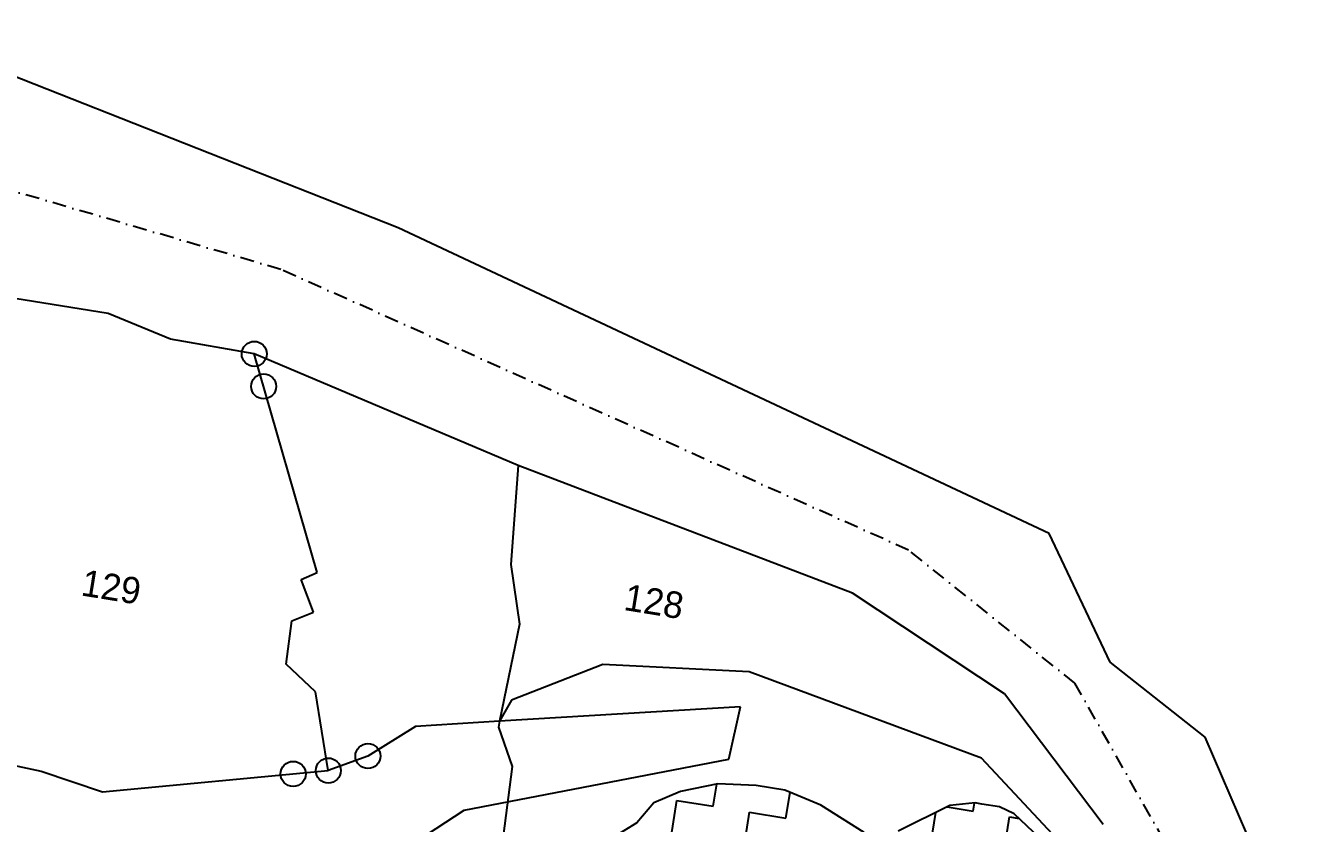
# Model space of a CAD drawing. Header units: metres. Extents: x 318079 to 324759, y 1863980 to 1868406.
# Drawn here: x 319785.2 to 320248.6, y 1868003 to 1868291.2 of the extents above; entities that cross this region are included whole.
import ezdxf

# ---------------------------------------------------------------- set-up
doc = ezdxf.new("R2010")
doc.units = ezdxf.units.M
doc.linetypes.add('DASHDOT', pattern=[1, 0.5, -0.25, 0, -0.25])
for name, color, linetype in [('LINE_WATER', 4, 'Continuous'), ('POLY_HATCH', 12, 'Continuous'), ('POLY_PARCEL', 6, 'Continuous'), ('POLY_WATER', 4, 'Continuous'), ('TEXT_PARCEL', 7, 'Continuous'), ('V_BOUND_STREAM_LINE', 7, 'DASHDOT')]:
    doc.layers.add(name, color=color, linetype=linetype)
doc.styles.add('TEXT_MAP', font='')
doc.styles.get('TEXT_MAP').set_extended_font_data('Kruti Dev 050')

msp = doc.modelspace()

# ---------------------------------------------------------------- linework, layer by layer
for centre in [(319867.7, 1868172.61), (319871.08, 1868160.87), (319908.72, 1868027.32), (319881.75, 1868020.88), (319894.44, 1868022.08)]:
    msp.add_circle(centre, 4.52)
at = {"layer": 'LINE_WATER'}
for p, q in [((319963.03, 1868132.32), (319960.34, 1868096.47)), ((319960.34, 1868096.47), (319963.5, 1868074.96)), ((319963.5, 1868074.96), (319956.28, 1868039.87)), ((319956.28, 1868039.87), (319955.88, 1868037.73)), ((319955.88, 1868037.73), (319960.8, 1868023.57)), ((319960.8, 1868023.57), (319957.52, 1867998.4))]:
    msp.add_line(p, q, dxfattribs=at)
at = {"layer": 'POLY_HATCH'}
for p, q in [((320035.11, 1868017.25), (320021.59, 1868014.54)), ((320048.9, 1868016.65), (320035.11, 1868017.25)), ((320059.26, 1868014.98), (320048.9, 1868016.65)), ((320072.28, 1868009.61), (320059.26, 1868014.98)), ((320011.93, 1868010.4), (320005.87, 1868003.22)), ((320021.59, 1868014.54), (320011.93, 1868010.4)), ((320127.99, 1868010.39), (320118.84, 1868009.42)), ((320130.38, 1868010), (320127.99, 1868010.39)), ((320087.85, 1867999.75), (320072.28, 1868009.61)), ((320118.84, 1868009.42), (320100.19, 1868000.2)), ((320136.75, 1868008.97), (320130.38, 1868010)), ((320142.07, 1868006.48), (320136.75, 1868008.97)), ((320151.27, 1867997.65), (320142.07, 1868006.48)), ((320005.87, 1868003.22), (319999.52, 1867999.35))]:
    msp.add_line(p, q, dxfattribs=at)
at = {"layer": 'POLY_HATCH', "linetype": 'Continuous'}
for p, q in [((320033.41, 1868009.17), (320034.7, 1868017.17)), ((320033.41, 1868009.17), (320034.7, 1868017.17)), ((320018.18, 1867998.18), (320020.3, 1868011.29)), ((320018.18, 1867998.18), (320020.3, 1868011.29)), ((320020.3, 1868011.29), (320033.41, 1868009.17)), ((320020.3, 1868011.29), (320033.41, 1868009.17)), ((320059.62, 1868004.93), (320061.12, 1868014.21)), ((320059.62, 1868004.93), (320061.12, 1868014.21)), ((320127.26, 1868007.43), (320127.74, 1868010.36)), ((320127.26, 1868007.43), (320127.74, 1868010.36)), ((320044.39, 1867993.94), (320046.51, 1868007.05)), ((320044.39, 1867993.94), (320046.51, 1868007.05)), ((320046.51, 1868007.05), (320059.62, 1868004.93)), ((320046.51, 1868007.05), (320059.62, 1868004.93)), ((320112.04, 1867996.45), (320113.73, 1868006.89)), ((320112.04, 1867996.45), (320113.73, 1868006.89)), ((320117.89, 1868008.95), (320127.26, 1868007.43)), ((320117.89, 1868008.95), (320127.26, 1868007.43)), ((320138.25, 1867992.21), (320140.37, 1868005.31)), ((320138.25, 1867992.21), (320140.37, 1868005.31)), ((320140.37, 1868005.31), (320143.87, 1868004.75)), ((320140.37, 1868005.31), (320143.87, 1868004.75))]:
    msp.add_line(p, q, dxfattribs=at)
at = {"layer": 'POLY_PARCEL'}
for p, q in [((319890.44, 1868093.63), (319867.7, 1868172.61)), ((319884.69, 1868091.16), (319890.44, 1868093.63)), ((319889.09, 1868079.28), (319884.69, 1868091.16)), ((319879.24, 1868060.48), (319881.29, 1868076.17)), ((319881.29, 1868076.17), (319889.09, 1868079.28)), ((319889.79, 1868050.51), (319879.24, 1868060.48)), ((319993.54, 1868060.43), (319960.59, 1868047.53)), ((320046.41, 1868057.79), (319993.54, 1868060.43)), ((320130.18, 1868026.5), (320046.41, 1868057.79)), ((319894.44, 1868022.08), (319889.79, 1868050.51)), ((319960.59, 1868047.53), (319956.28, 1868039.87)), ((320043.19, 1868045.11), (319956.28, 1868039.87)), ((320039.05, 1868026.16), (320043.19, 1868045.11)), ((319925.91, 1868038.04), (319908.72, 1868027.32)), ((319956.28, 1868039.87), (319925.91, 1868038.04)), ((319756, 1868029.23), (319790.77, 1868021.85)), ((319908.72, 1868027.32), (319894.44, 1868022.08)), ((319943.52, 1868007.72), (320039.05, 1868026.16)), ((320159.37, 1867995.31), (320130.18, 1868026.5)), ((319790.77, 1868021.85), (319812.92, 1868014.39)), ((319812.92, 1868014.39), (319894.44, 1868022.08)), ((319908.78, 1867985.16), (319943.52, 1868007.72))]:
    msp.add_line(p, q, dxfattribs=at)
at = {"layer": 'POLY_WATER'}
for p, q in [((319919.65, 1868218.13), (319734.63, 1868291.18)), ((320154.63, 1868107.7), (319919.65, 1868218.13)), ((319814.99, 1868187.25), (319762.44, 1868195.55)), ((319837.52, 1868177.93), (319814.99, 1868187.25)), ((319867.7, 1868172.61), (319837.52, 1868177.93)), ((319963.03, 1868132.32), (319867.7, 1868172.61)), ((320083.65, 1868086.19), (319963.03, 1868132.32)), ((320176.72, 1868061.27), (320154.63, 1868107.7)), ((320138.53, 1868049.83), (320083.65, 1868086.19)), ((320211.01, 1868034.16), (320176.72, 1868061.27)), ((320174.17, 1868002.61), (320138.53, 1868049.83)), ((320248.59, 1867946.61), (320211.01, 1868034.16))]:
    msp.add_line(p, q, dxfattribs=at)
at = {"layer": 'V_BOUND_STREAM_LINE', "ltscale": 10}
for p, q in [((319877.27, 1868203.15), (319740.33, 1868243.29)), ((320103.93, 1868101.73), (319877.27, 1868203.15)), ((320163.97, 1868053.64), (320103.93, 1868101.73)), ((320241, 1867917.65), (320163.97, 1868053.64))]:
    msp.add_line(p, q, dxfattribs=at)

# ---------------------------------------------------------------- texts
at = {"layer": 'TEXT_PARCEL', "style": 'TEXT_MAP'}
for s, p in [('129', (319804.8, 1868085.39)), ('128', (320000.74, 1868080.14))]:
    msp.add_text(s, height=9.558, rotation=350.8118, dxfattribs=at).set_placement(p)

doc.saveas('drawing.dxf')
